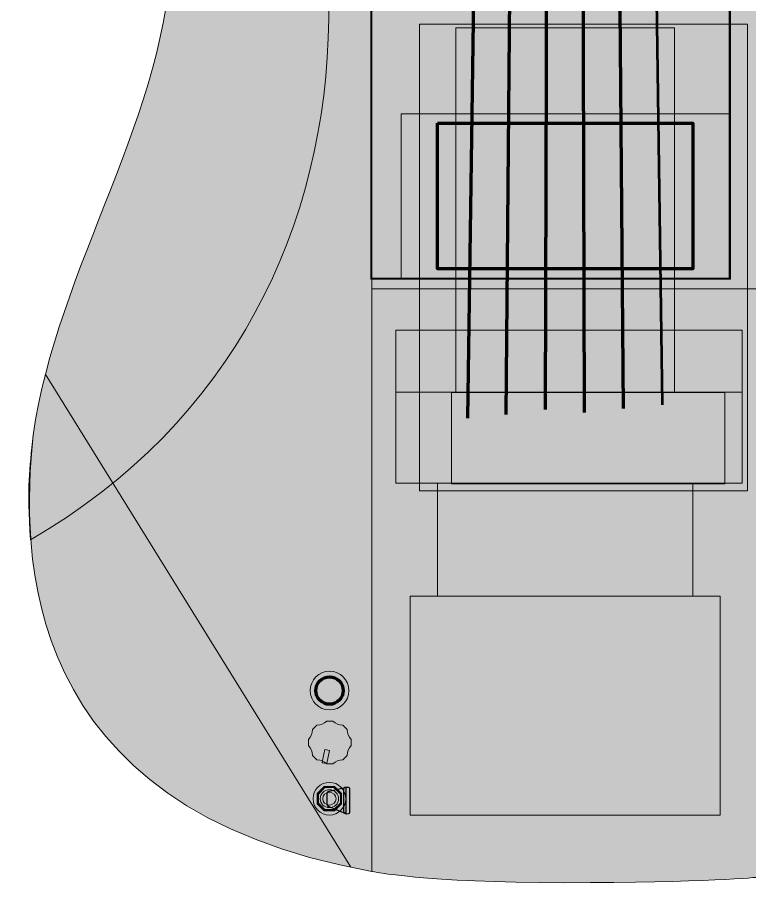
# Model space of a CAD drawing. Header units: millimetres. Extents: x -277 to 25, y -714 to 236.
# Drawn here: x -277.3 to -76.4, y -713.6 to -476.2 of the extents above; entities that cross this region are included whole.
import ezdxf

# ---------------------------------------------------------------- set-up
doc = ezdxf.new("R2010")
doc.units = ezdxf.units.MM
doc.header["$MEASUREMENT"] = 0
doc.layers.add('finished guitar', color=7, linetype='Continuous')

# ---------------------------------------------------------------- blocks, each defined once
blk = doc.blocks.new('block 4')
at = {"layer": 'finished guitar', "true_color": 0x000033}
blk.add_hatch(color=178, dxfattribs=at).paths.add_polyline_path([(-77.02, -606.14), (-167.02, -606.14), (-167.02, -478.14), (-77.02, -478.14)])
at = {"layer": 'finished guitar', "true_color": 0x031ca6}
blk.add_hatch(color=164, dxfattribs=at).paths.add_polyline_path([(-97.02, -579.14), (-157.02, -579.14), (-157.02, -479.14), (-97.02, -479.14)])
at = {"layer": 'finished guitar', "true_color": 0x000000}
blk.add_hatch(color=178, dxfattribs=at).paths.add_polyline_path([(-158.24, -579.14), (-83.24, -579.14), (-83.24, -604.14), (-158.24, -604.14)])
at = {"layer": 'finished guitar', "lineweight": 0}
for points in [[(-77.02, -606.14), (-167.02, -606.14), (-167.02, -478.14), (-77.02, -478.14), (-77.02, -606.14)], [(-97.02, -579.14), (-157.02, -579.14), (-157.02, -479.14), (-97.02, -479.14), (-97.02, -579.14)], [(-158.24, -579.14), (-83.24, -579.14), (-83.24, -604.14), (-158.24, -604.14), (-158.24, -579.14)]]:
    blk.add_lwpolyline(points, dxfattribs=at)
blk = doc.blocks.new('block 5')
at = {"layer": 'finished guitar', "true_color": 0xf23005}
h = blk.add_hatch(color=20, dxfattribs=at)
h.dxf.hatch_style = 2
edge = h.paths.add_edge_path()
edge.add_spline(control_points=[(-99.96, -362.84), (-99.96, -368.75), (-99.96, -366.73), (-99.96, -381.32), (-99.96, -395.91), (-96.1, -404.66), (-92.69, -409.58), (-86.7, -420.31), (-74.02, -425.75), (-74.02, -425.75), (-74.02, -425.75), (-74.02, -712.05), (-74.02, -712.05), (-74.02, -712.05), (-88.18, -713.57), (-127.11, -713.57), (-166.03, -713.57), (-180.02, -710.48), (-180.02, -710.48), (-180.02, -710.48), (-180.02, -381.18), (-180.02, -381.18), (-180.02, -381.18), (-170.44, -382.76), (-161.04, -374.68), (-156.96, -371.12), (-156.45, -369.95), (-154.08, -362.84)], knot_values=[0, 0, 0, 0, 0.352778, 0.352778, 0.352778, 0.705556, 0.705556, 0.705556, 1.058333, 1.058333, 1.058333, 1.411111, 1.411111, 1.411111, 1.763889, 1.763889, 1.763889, 2.116667, 2.116667, 2.116667, 2.469444, 2.469444, 2.469444, 2.822222, 2.822222, 2.822222, 3.175, 3.175, 3.175, 3.175], degree=3, periodic=0)
edge.add_line((-154.08, -362.84), (-99.96, -362.84))
at = {"layer": 'finished guitar', "lineweight": 0}
blk.add_open_spline([(-99.96, -362.84), (-99.96, -368.75), (-99.96, -366.73), (-99.96, -381.32), (-99.96, -395.91), (-96.1, -404.66), (-92.69, -409.58), (-86.7, -420.31), (-74.02, -425.75), (-74.02, -425.75), (-74.02, -425.75), (-74.02, -712.05), (-74.02, -712.05), (-74.02, -712.05), (-88.18, -713.57), (-127.11, -713.57), (-166.03, -713.57), (-180.02, -710.48), (-180.02, -710.48), (-180.02, -710.48), (-180.02, -381.18), (-180.02, -381.18), (-180.02, -381.18), (-170.44, -382.76), (-161.04, -374.68), (-156.96, -371.12), (-156.45, -369.95), (-154.08, -362.84)], degree=3, knots=[0, 0, 0, 0, 1, 1, 1, 2, 2, 2, 3, 3, 3, 4, 4, 4, 5, 5, 5, 6, 6, 6, 7, 7, 7, 8, 8, 8, 9, 9, 9, 9], dxfattribs=at)
blk = doc.blocks.new('block 8')
at = {"layer": 'finished guitar', "true_color": 0xffffff}
blk.add_hatch(color=7, dxfattribs=at).paths.add_polyline_path([(-173.46, -562.03), (-173.46, -579.03), (-78.46, -579.03), (-78.46, -562.03)])
at = {"layer": 'finished guitar', "lineweight": 0}
blk.add_lwpolyline([(-173.46, -562.03), (-173.46, -579.03), (-78.46, -579.03), (-78.46, -562.03), (-173.46, -562.03)], dxfattribs=at)
blk = doc.blocks.new('block 7')
at = {"layer": 'finished guitar'}
blk.add_blockref('block 8', (0, 0), dxfattribs=at)
blk = doc.blocks.new('block 6')
at = {"layer": 'finished guitar', "true_color": 0x000033}
for points in [[(-78.46, -604.03), (-173.46, -604.03), (-173.46, -562.03), (-78.46, -562.03)], [(-162.02, -635.03), (-162.02, -604.03), (-92.02, -604.03), (-92.02, -635.03)]]:
    blk.add_hatch(color=178, dxfattribs=at).paths.add_polyline_path(points)
at = {"layer": 'finished guitar', "true_color": 0x000000}
blk.add_hatch(color=178, dxfattribs=at).paths.add_polyline_path([(-158.24, -579.14), (-83.24, -579.14), (-83.24, -604.14), (-158.24, -604.14)])
at = {"layer": 'finished guitar', "lineweight": 0}
for points in [[(-78.46, -604.03), (-173.46, -604.03), (-173.46, -562.03), (-78.46, -562.03), (-78.46, -604.03)], [(-158.24, -579.14), (-83.24, -579.14), (-83.24, -604.14), (-158.24, -604.14), (-158.24, -579.14)], [(-162.02, -635.03), (-162.02, -604.03), (-92.02, -604.03), (-92.02, -635.03), (-162.02, -635.03)]]:
    blk.add_lwpolyline(points, dxfattribs=at)
at = {"layer": 'finished guitar'}
blk.add_blockref('block 7', (0, 0), dxfattribs=at)
blk = doc.blocks.new('block 3')
at = {"layer": 'finished guitar', "true_color": 0xf23005}
h = blk.add_hatch(color=20, dxfattribs=at)
h.dxf.hatch_style = 2
h.paths.add_polyline_path([(-180.02, -550.73), (-74.02, -550.73), (-74.02, -425.75), (-180.02, -425.75)])
at = {"layer": 'finished guitar', "lineweight": 0}
blk.add_lwpolyline([(-180.02, -550.73), (-74.02, -550.73), (-74.02, -425.75), (-180.02, -425.75), (-180.02, -550.73)], dxfattribs=at)
at = {"layer": 'finished guitar'}
for name in ['block 5', 'block 4', 'block 6']:
    blk.add_blockref(name, (0, 0), dxfattribs=at)
blk = doc.blocks.new('block 28')
at = {"layer": 'finished guitar', "true_color": 0xffffff}
h = blk.add_hatch(color=7, dxfattribs=at)
h.dxf.hatch_style = 2
h.paths.add_polyline_path([(-81.69, -428.46), (-82.02, -428.46), (-180.02, -428.46), (-180.36, -428.46), (-180.36, -428.8), (-180.36, -547.73), (-180.36, -548.07), (-180.02, -548.07), (-82.02, -548.07), (-81.69, -548.07), (-81.69, -547.73), (-81.69, -428.8)])
h.paths.add_polyline_path([(-82.02, -428.8), (-82.02, -547.73), (-180.02, -547.73), (-180.02, -428.8)])
at = {"layer": 'finished guitar', "true_color": 0xf13005}
blk.add_hatch(color=20, dxfattribs=at).paths.add_polyline_path([(-180.19, -547.9), (-180.19, -428.63), (-81.85, -428.63), (-81.85, -547.9)])
at = {"layer": 'finished guitar', "lineweight": 0}
for points in [[(-81.69, -428.46), (-82.02, -428.46), (-180.02, -428.46), (-180.36, -428.46), (-180.36, -428.8), (-180.36, -547.73), (-180.36, -548.07), (-180.02, -548.07), (-82.02, -548.07), (-81.69, -548.07), (-81.69, -547.73), (-81.69, -428.8), (-81.69, -428.46), (-81.69, -428.46)], [(-180.19, -547.9), (-180.19, -428.63), (-81.85, -428.63), (-81.85, -547.9), (-180.19, -547.9)], [(-82.02, -428.8), (-82.02, -547.73), (-180.02, -547.73), (-180.02, -428.8), (-82.02, -428.8)]]:
    blk.add_lwpolyline(points, dxfattribs=at)
blk = doc.blocks.new('block 30')
at = {"layer": 'finished guitar', "true_color": 0x031ca6}
h = blk.add_hatch(color=164, dxfattribs=at)
edge = h.paths.add_edge_path()
edge.add_spline(control_points=[(-233.4, -290.18), (-233.52, -284.19), (-232.91, -275.4), (-235.27, -275.31), (-246.44, -282.11), (-251.59, -291.04), (-257.39, -311.02), (-270.74, -372.62), (-233.38, -423.8), (-235.22, -456.98), (-235.27, -501.66), (-266.62, -545.06), (-272.94, -590.86), (-276.31, -622.74), (-277.3, -693.18), (-180.02, -710.48), (-180.02, -710.48), (-180.02, -381.18), (-180.02, -381.18), (-203.68, -381.18), (-231.81, -355.69), (-233.4, -290.18)], knot_values=[0, 0, 0, 0, 1, 1, 1, 2, 2, 2, 3, 3, 3, 4, 4, 4, 5, 5, 5, 6, 6, 6, 7, 7, 7, 7], degree=3, periodic=1)
at = {"layer": 'finished guitar', "lineweight": 0}
blk.add_open_spline([(-233.4, -290.18), (-233.52, -284.19), (-232.91, -275.4), (-235.27, -275.31), (-246.44, -282.11), (-251.59, -291.04), (-257.39, -311.02), (-270.74, -372.62), (-233.38, -423.8), (-235.22, -456.98), (-235.27, -501.66), (-266.62, -545.06), (-272.94, -590.86), (-276.31, -622.74), (-277.3, -693.18), (-180.02, -710.48), (-180.02, -710.48), (-180.02, -381.18), (-180.02, -381.18), (-203.68, -381.18), (-231.81, -355.69), (-233.4, -290.18)], degree=3, knots=[0, 0, 0, 0, 1, 1, 1, 2, 2, 2, 3, 3, 3, 4, 4, 4, 5, 5, 5, 6, 6, 6, 7, 7, 7, 7], dxfattribs=at)
blk = doc.blocks.new('block 29')
at = {"layer": 'finished guitar'}
blk.add_blockref('block 30', (0, 0), dxfattribs=at)
blk = doc.blocks.new('block 31')
at = {"layer": 'finished guitar', "true_color": 0x191919}
for points in [[(-82.02, -473.8), (-172.02, -473.8), (-172.02, -428.8), (-82.02, -428.8)], [(-162.02, -432), (-92.02, -432), (-92.02, -472), (-162.02, -472)], [(-82.02, -547.73), (-172.02, -547.73), (-172.02, -502.73), (-82.02, -502.73)], [(-162.02, -505.23), (-92.02, -505.23), (-92.02, -545.23), (-162.02, -545.23)]]:
    blk.add_hatch(color=179, dxfattribs=at).paths.add_polyline_path(points)
at = {"layer": 'finished guitar', "lineweight": 0}
for points in [[(-82.02, -473.8), (-172.02, -473.8), (-172.02, -428.8), (-82.02, -428.8), (-82.02, -473.8)], [(-82.02, -547.73), (-172.02, -547.73), (-172.02, -502.73), (-82.02, -502.73), (-82.02, -547.73)]]:
    blk.add_lwpolyline(points, dxfattribs=at)
at = {"layer": 'finished guitar', "color": 7, "lineweight": 70, "true_color": 0xffffff}
for points in [[(-162.02, -432), (-92.02, -432), (-92.02, -472), (-162.02, -472), (-162.02, -432)], [(-162.02, -505.23), (-92.02, -505.23), (-92.02, -545.23), (-162.02, -545.23), (-162.02, -505.23)]]:
    blk.add_lwpolyline(points, dxfattribs=at)
blk = doc.blocks.new('block 27')
at = {"layer": 'finished guitar', "true_color": 0xf13005}
h = blk.add_hatch(color=20, dxfattribs=at)
edge = h.paths.add_edge_path()
edge.add_spline(control_points=[(-259.15, -321.14), (-266.88, -381.71), (-233.54, -426.73), (-235.22, -456.98), (-235.27, -501.66), (-266.62, -545.06), (-272.94, -590.86), (-273.95, -600.44), (-274.61, -604.6), (-273.68, -619.53), (-162.02, -554.98), (-172.02, -402.58), (-259.15, -321.14)], knot_values=[0, 0, 0, 0, 1, 1, 1, 2, 2, 2, 3, 3, 3, 4, 4, 4, 4], degree=3, periodic=1)
at = {"layer": 'finished guitar', "color": 7, "lineweight": 18, "true_color": 0xffffff}
blk.add_lwpolyline([(-269.7, -573.98), (-185.85, -709.35)], dxfattribs=at)
at = {"layer": 'finished guitar', "lineweight": 0}
blk.add_open_spline([(-259.15, -321.14), (-266.88, -381.71), (-233.54, -426.73), (-235.22, -456.98), (-235.27, -501.66), (-266.62, -545.06), (-272.94, -590.86), (-273.95, -600.44), (-274.61, -604.6), (-273.68, -619.53), (-162.02, -554.98), (-172.02, -402.58), (-259.15, -321.14)], degree=3, knots=[0, 0, 0, 0, 1, 1, 1, 2, 2, 2, 3, 3, 3, 4, 4, 4, 4], dxfattribs=at)
at = {"layer": 'finished guitar'}
for name in ['block 29', 'block 28', 'block 31']:
    blk.add_blockref(name, (0, 0), dxfattribs=at)
blk = doc.blocks.new('block 39')
at = {"layer": 'finished guitar', "true_color": 0x020000}
h = blk.add_hatch(color=178, dxfattribs=at)
h.dxf.hatch_style = 2
h.paths.add_polyline_path([(-84.52, -695.03), (-169.52, -695.03), (-169.52, -635.03), (-84.52, -635.03)])
at = {"layer": 'finished guitar', "lineweight": 0}
blk.add_lwpolyline([(-84.52, -695.03), (-169.52, -695.03), (-169.52, -635.03), (-84.52, -635.03), (-84.52, -695.03)], dxfattribs=at)
blk = doc.blocks.new('block 38')
at = {"layer": 'finished guitar'}
blk.add_blockref('block 39', (0, 0), dxfattribs=at)
blk = doc.blocks.new('block 41')
at = {"layer": 'finished guitar', "true_color": 0x191919}
h = blk.add_hatch(color=179, dxfattribs=at)
edge = h.paths.add_edge_path()
edge.add_spline(control_points=[(-190.71, -669.24), (-190.71, -669.24), (-192.42, -669.24), (-192.42, -669.24), (-193.13, -669.95), (-194.1, -670.36), (-195.11, -670.36), (-195.11, -670.36), (-196.32, -671.56), (-196.32, -671.56), (-196.32, -672.57), (-196.72, -673.54), (-197.43, -674.26), (-197.43, -674.26), (-197.43, -675.96), (-197.43, -675.96), (-196.72, -676.68), (-196.32, -677.64), (-196.32, -678.66), (-196.32, -678.66), (-195.11, -679.86), (-195.11, -679.86), (-194.1, -679.86), (-193.13, -680.26), (-192.42, -680.98), (-192.42, -680.98), (-190.71, -680.98), (-190.71, -680.98), (-190, -680.26), (-189.03, -679.86), (-188.02, -679.86), (-188.02, -679.86), (-186.81, -678.66), (-186.81, -678.66), (-186.81, -677.64), (-186.41, -676.68), (-185.69, -675.96), (-185.69, -675.96), (-185.69, -674.26), (-185.69, -674.26), (-186.41, -673.54), (-186.81, -672.57), (-186.81, -671.56), (-186.81, -671.56), (-188.02, -670.36), (-188.02, -670.36), (-189.03, -670.36), (-190, -669.95), (-190.71, -669.24)], knot_values=[0, 0, 0, 0, 1, 1, 1, 2, 2, 2, 3, 3, 3, 4, 4, 4, 5, 5, 5, 6, 6, 6, 7, 7, 7, 8, 8, 8, 9, 9, 9, 10, 10, 10, 11, 11, 11, 12, 12, 12, 13, 13, 13, 14, 14, 14, 15, 15, 15, 16, 16, 16, 16], degree=3, periodic=1)
at = {"layer": 'finished guitar', "true_color": 0x000000}
h = blk.add_hatch(color=178, dxfattribs=at)
edge = h.paths.add_edge_path()
edge.add_spline(control_points=[(-192.97, -677.08), (-192.97, -677.08), (-193.68, -680.52), (-193.68, -680.52), (-193.7, -680.61), (-193.64, -680.7), (-193.55, -680.72), (-193.55, -680.72), (-192.55, -680.92), (-192.55, -680.92), (-192.47, -680.94), (-192.39, -680.89), (-192.37, -680.81), (-192.37, -680.81), (-191.66, -677.35), (-191.66, -677.35), (-191.66, -677.35), (-192.97, -677.08), (-192.97, -677.08)], knot_values=[0, 0, 0, 0, 1, 1, 1, 2, 2, 2, 3, 3, 3, 4, 4, 4, 5, 5, 5, 6, 6, 6, 6], degree=3, periodic=1)
at = {"layer": 'finished guitar', "lineweight": 0}
for points, knots in [([(-190.71, -669.24), (-190.71, -669.24), (-192.42, -669.24), (-192.42, -669.24), (-193.13, -669.95), (-194.1, -670.36), (-195.11, -670.36), (-195.11, -670.36), (-196.32, -671.56), (-196.32, -671.56), (-196.32, -672.57), (-196.72, -673.54), (-197.43, -674.26), (-197.43, -674.26), (-197.43, -675.96), (-197.43, -675.96), (-196.72, -676.68), (-196.32, -677.64), (-196.32, -678.66), (-196.32, -678.66), (-195.11, -679.86), (-195.11, -679.86), (-194.1, -679.86), (-193.13, -680.26), (-192.42, -680.98), (-192.42, -680.98), (-190.71, -680.98), (-190.71, -680.98), (-190, -680.26), (-189.03, -679.86), (-188.02, -679.86), (-188.02, -679.86), (-186.81, -678.66), (-186.81, -678.66), (-186.81, -677.64), (-186.41, -676.68), (-185.69, -675.96), (-185.69, -675.96), (-185.69, -674.26), (-185.69, -674.26), (-186.41, -673.54), (-186.81, -672.57), (-186.81, -671.56), (-186.81, -671.56), (-188.02, -670.36), (-188.02, -670.36), (-189.03, -670.36), (-190, -669.95), (-190.71, -669.24)], [0, 0, 0, 0, 1, 1, 1, 2, 2, 2, 3, 3, 3, 4, 4, 4, 5, 5, 5, 6, 6, 6, 7, 7, 7, 8, 8, 8, 9, 9, 9, 10, 10, 10, 11, 11, 11, 12, 12, 12, 13, 13, 13, 14, 14, 14, 15, 15, 15, 16, 16, 16, 16]), ([(-192.97, -677.08), (-192.97, -677.08), (-193.68, -680.52), (-193.68, -680.52), (-193.7, -680.61), (-193.64, -680.7), (-193.55, -680.72), (-193.55, -680.72), (-192.55, -680.92), (-192.55, -680.92), (-192.47, -680.94), (-192.39, -680.89), (-192.37, -680.81), (-192.37, -680.81), (-191.66, -677.35), (-191.66, -677.35), (-191.66, -677.35), (-192.97, -677.08), (-192.97, -677.08)], [0, 0, 0, 0, 1, 1, 1, 2, 2, 2, 3, 3, 3, 4, 4, 4, 5, 5, 5, 6, 6, 6, 6])]:
    blk.add_open_spline(points, degree=3, knots=knots, dxfattribs=at)
blk = doc.blocks.new('block 42')
at = {"layer": 'finished guitar', "true_color": 0x191919}
h = blk.add_hatch(color=179, dxfattribs=at)
edge = h.paths.add_edge_path()
edge.add_spline(control_points=[(-196.96, -660.88), (-196.96, -663.81), (-194.59, -666.18), (-191.66, -666.18), (-188.73, -666.18), (-186.35, -663.81), (-186.35, -660.88), (-186.35, -657.95), (-188.73, -655.57), (-191.66, -655.57), (-194.59, -655.57), (-196.96, -657.95), (-196.96, -660.88)], knot_values=[0, 0, 0, 0, 1, 1, 1, 2, 2, 2, 3, 3, 3, 4, 4, 4, 4], degree=3, periodic=1)
h = blk.add_hatch(color=179, dxfattribs=at)
edge = h.paths.add_edge_path()
edge.add_spline(control_points=[(-195.43, -660.88), (-195.43, -662.96), (-193.74, -664.65), (-191.66, -664.65), (-189.58, -664.65), (-187.89, -662.96), (-187.89, -660.88), (-187.89, -658.8), (-189.58, -657.11), (-191.66, -657.11), (-193.74, -657.11), (-195.43, -658.8), (-195.43, -660.88)], knot_values=[0, 0, 0, 0, 1, 1, 1, 2, 2, 2, 3, 3, 3, 4, 4, 4, 4], degree=3, periodic=1)
at = {"layer": 'finished guitar', "lineweight": 0}
blk.add_open_spline([(-196.96, -660.88), (-196.96, -663.81), (-194.59, -666.18), (-191.66, -666.18), (-188.73, -666.18), (-186.35, -663.81), (-186.35, -660.88), (-186.35, -657.95), (-188.73, -655.57), (-191.66, -655.57), (-194.59, -655.57), (-196.96, -657.95), (-196.96, -660.88)], degree=3, knots=[0, 0, 0, 0, 1, 1, 1, 2, 2, 2, 3, 3, 3, 4, 4, 4, 4], dxfattribs=at)
at = {"layer": 'finished guitar', "color": 7, "lineweight": 70, "true_color": 0xffffff}
blk.add_open_spline([(-195.43, -660.88), (-195.43, -662.96), (-193.74, -664.65), (-191.66, -664.65), (-189.58, -664.65), (-187.89, -662.96), (-187.89, -660.88), (-187.89, -658.8), (-189.58, -657.11), (-191.66, -657.11), (-193.74, -657.11), (-195.43, -658.8), (-195.43, -660.88)], degree=3, knots=[0, 0, 0, 0, 1, 1, 1, 2, 2, 2, 3, 3, 3, 4, 4, 4, 4], dxfattribs=at)
blk = doc.blocks.new('block 44')
at = {"layer": 'finished guitar', "true_color": 0xffffff}
h = blk.add_hatch(color=7, dxfattribs=at)
h.dxf.hatch_style = 2
h.paths.add_polyline_path([(-190.3, -687.15), (-190.45, -687.15), (-192.94, -687.15), (-193.09, -687.15), (-193.19, -687.25), (-194.96, -689.01), (-195.06, -689.12), (-195.06, -689.26), (-195.06, -691.76), (-195.06, -691.9), (-194.96, -692.01), (-193.19, -693.77), (-193.09, -693.87), (-192.94, -693.87), (-190.45, -693.87), (-190.3, -693.87), (-190.2, -693.77), (-188.44, -692.01), (-188.33, -691.9), (-188.33, -691.76), (-188.33, -689.26), (-188.33, -689.12), (-188.44, -689.01), (-190.2, -687.25)])
h.paths.add_polyline_path([(-190.45, -687.5), (-188.69, -689.26), (-188.69, -691.76), (-190.45, -693.52), (-192.94, -693.52), (-194.71, -691.76), (-194.71, -689.26), (-192.94, -687.5)])
at = {"layer": 'finished guitar', "true_color": 0xcc0000}
blk.add_hatch(color=12, dxfattribs=at).paths.add_polyline_path([(-193.02, -693.7), (-194.88, -691.83), (-194.88, -689.19), (-193.02, -687.32), (-190.38, -687.32), (-188.51, -689.19), (-188.51, -691.83), (-190.38, -693.7)])
at = {"layer": 'finished guitar', "lineweight": 0}
for points in [[(-190.3, -687.15), (-190.45, -687.15), (-192.94, -687.15), (-193.09, -687.15), (-193.19, -687.25), (-194.96, -689.01), (-195.06, -689.12), (-195.06, -689.26), (-195.06, -691.76), (-195.06, -691.9), (-194.96, -692.01), (-193.19, -693.77), (-193.09, -693.87), (-192.94, -693.87), (-190.45, -693.87), (-190.3, -693.87), (-190.2, -693.77), (-188.44, -692.01), (-188.33, -691.9), (-188.33, -691.76), (-188.33, -689.26), (-188.33, -689.12), (-188.44, -689.01), (-190.2, -687.25), (-190.3, -687.15), (-190.3, -687.15)], [(-193.02, -693.7), (-194.88, -691.83), (-194.88, -689.19), (-193.02, -687.32), (-190.38, -687.32), (-188.51, -689.19), (-188.51, -691.83), (-190.38, -693.7), (-193.02, -693.7)], [(-190.45, -687.5), (-188.69, -689.26), (-188.69, -691.76), (-190.45, -693.52), (-192.94, -693.52), (-194.71, -691.76), (-194.71, -689.26), (-192.94, -687.5), (-190.45, -687.5)]]:
    blk.add_lwpolyline(points, dxfattribs=at)
blk = doc.blocks.new('block 45')
at = {"layer": 'finished guitar', "true_color": 0xffffff}
h = blk.add_hatch(color=7, dxfattribs=at)
h.dxf.hatch_style = 2
edge = h.paths.add_edge_path()
edge.add_spline(control_points=[(-187.11, -687.34), (-187.11, -687.34), (-191.34, -688.39), (-191.34, -688.39), (-191.81, -688.47), (-192.4, -688.63), (-192.4, -689.1), (-192.4, -689.1), (-192.4, -691.92), (-192.4, -691.92), (-192.4, -692.63), (-191.86, -692.76), (-191.34, -692.98), (-191.34, -692.98), (-187.11, -694.74), (-187.11, -694.74), (-187.11, -694.74), (-187.11, -687.34), (-187.11, -687.34), (-187.11, -687.34), (-187.11, -687.34), (-187.11, -687.34)], knot_values=[0, 0, 0, 0, 1, 1, 1, 2, 2, 2, 3, 3, 3, 4, 4, 4, 5, 5, 5, 6, 6, 6, 7, 7, 7, 7], degree=3, periodic=1)
edge = h.paths.add_edge_path()
edge.add_spline(control_points=[(-187.2, -687.45), (-187.2, -687.45), (-187.2, -694.61), (-187.2, -694.61), (-187.2, -694.61), (-191.31, -692.9), (-191.31, -692.9), (-191.36, -692.88), (-191.42, -692.86), (-191.47, -692.83), (-191.92, -692.65), (-192.31, -692.5), (-192.31, -691.92), (-192.31, -691.92), (-192.31, -689.1), (-192.31, -689.1), (-192.31, -688.79), (-192.01, -688.59), (-191.32, -688.48), (-191.32, -688.48), (-187.2, -687.45), (-187.2, -687.45)], knot_values=[0, 0, 0, 0, 0.352778, 0.352778, 0.352778, 0.705556, 0.705556, 0.705556, 1.058333, 1.058333, 1.058333, 1.411111, 1.411111, 1.411111, 1.763889, 1.763889, 1.763889, 2.116667, 2.116667, 2.116667, 2.469444, 2.469444, 2.469444, 2.469444], degree=3, periodic=0)
edge.add_line((-187.2, -687.45), (-187.2, -687.45))
at = {"layer": 'finished guitar', "true_color": 0x333333}
h = blk.add_hatch(color=250, dxfattribs=at)
edge = h.paths.add_edge_path()
edge.add_spline(control_points=[(-191.33, -692.94), (-191.33, -692.94), (-191.49, -692.88), (-191.49, -692.88), (-191.95, -692.69), (-192.36, -692.53), (-192.36, -691.92), (-192.36, -691.92), (-192.36, -689.1), (-192.36, -689.1), (-192.36, -688.66), (-191.81, -688.52), (-191.34, -688.44), (-191.34, -688.44), (-187.16, -687.39), (-187.16, -687.39), (-187.16, -687.39), (-187.16, -694.68), (-187.16, -694.68), (-187.16, -694.68), (-191.33, -692.94), (-191.33, -692.94)], knot_values=[0, 0, 0, 0, 1, 1, 1, 2, 2, 2, 3, 3, 3, 4, 4, 4, 5, 5, 5, 6, 6, 6, 7, 7, 7, 7], degree=3, periodic=1)
at = {"layer": 'finished guitar', "lineweight": 0}
for points in [[(-187.11, -687.34), (-187.11, -687.34), (-191.34, -688.39), (-191.34, -688.39), (-191.81, -688.47), (-192.4, -688.63), (-192.4, -689.1), (-192.4, -689.1), (-192.4, -691.92), (-192.4, -691.92), (-192.4, -692.63), (-191.86, -692.76), (-191.34, -692.98), (-191.34, -692.98), (-187.11, -694.74), (-187.11, -694.74), (-187.11, -694.74), (-187.11, -687.34), (-187.11, -687.34), (-187.11, -687.34), (-187.11, -687.34), (-187.11, -687.34)], [(-191.33, -692.94), (-191.33, -692.94), (-191.49, -692.88), (-191.49, -692.88), (-191.95, -692.69), (-192.36, -692.53), (-192.36, -691.92), (-192.36, -691.92), (-192.36, -689.1), (-192.36, -689.1), (-192.36, -688.66), (-191.81, -688.52), (-191.34, -688.44), (-191.34, -688.44), (-187.16, -687.39), (-187.16, -687.39), (-187.16, -687.39), (-187.16, -694.68), (-187.16, -694.68), (-187.16, -694.68), (-191.33, -692.94), (-191.33, -692.94)], [(-187.2, -687.45), (-187.2, -687.45), (-187.2, -694.61), (-187.2, -694.61), (-187.2, -694.61), (-191.31, -692.9), (-191.31, -692.9), (-191.36, -692.88), (-191.42, -692.86), (-191.47, -692.83), (-191.92, -692.65), (-192.31, -692.5), (-192.31, -691.92), (-192.31, -691.92), (-192.31, -689.1), (-192.31, -689.1), (-192.31, -688.79), (-192.01, -688.59), (-191.32, -688.48), (-191.32, -688.48), (-187.2, -687.45), (-187.2, -687.45)]]:
    blk.add_open_spline(points, degree=3, knots=[0, 0, 0, 0, 1, 1, 1, 2, 2, 2, 3, 3, 3, 4, 4, 4, 5, 5, 5, 6, 6, 6, 7, 7, 7, 7], dxfattribs=at)
blk = doc.blocks.new('block 46')
at = {"layer": 'finished guitar', "true_color": 0xffffff}
h = blk.add_hatch(color=7, dxfattribs=at)
h.dxf.hatch_style = 2
edge = h.paths.add_edge_path()
edge.add_spline(control_points=[(-187.18, -687.34), (-187.53, -687.34), (-187.82, -687.63), (-187.82, -687.97), (-187.82, -687.97), (-187.82, -693.91), (-187.82, -693.91), (-187.82, -694.37), (-187.45, -694.74), (-186.99, -694.74), (-186.99, -694.74), (-186.99, -694.74), (-186.98, -694.74), (-186.98, -694.74), (-186.41, -694.73), (-186.41, -694.73), (-186.21, -694.73), (-186.05, -694.56), (-186.05, -694.36), (-186.05, -694.36), (-186.05, -687.72), (-186.05, -687.72), (-186.05, -687.52), (-186.21, -687.35), (-186.41, -687.35), (-186.41, -687.35), (-187.18, -687.34), (-187.18, -687.34), (-187.18, -687.34), (-187.18, -687.34), (-187.18, -687.34), (-187.18, -687.34), (-187.18, -687.34), (-187.18, -687.34)], knot_values=[0, 0, 0, 0, 1, 1, 1, 2, 2, 2, 3, 3, 3, 4, 4, 4, 5, 5, 5, 6, 6, 6, 7, 7, 7, 8, 8, 8, 9, 9, 9, 10, 10, 10, 11, 11, 11, 11], degree=3, periodic=1)
edge = h.paths.add_edge_path()
edge.add_spline(control_points=[(-187.18, -687.34), (-187.18, -687.34), (-187.18, -687.43), (-187.18, -687.43), (-187.18, -687.43), (-186.41, -687.44), (-186.41, -687.44), (-186.26, -687.44), (-186.14, -687.57), (-186.14, -687.72), (-186.14, -687.72), (-186.14, -694.36), (-186.14, -694.36), (-186.14, -694.51), (-186.26, -694.64), (-186.41, -694.64), (-186.41, -694.64), (-186.99, -694.65), (-186.99, -694.65), (-187.4, -694.65), (-187.73, -694.32), (-187.73, -693.91), (-187.73, -693.91), (-187.73, -687.97), (-187.73, -687.97), (-187.73, -687.67), (-187.48, -687.43), (-187.18, -687.43), (-187.18, -687.43), (-187.18, -687.34), (-187.18, -687.34)], knot_values=[0, 0, 0, 0, 0.352778, 0.352778, 0.352778, 0.705556, 0.705556, 0.705556, 1.058333, 1.058333, 1.058333, 1.411111, 1.411111, 1.411111, 1.763889, 1.763889, 1.763889, 2.116667, 2.116667, 2.116667, 2.469444, 2.469444, 2.469444, 2.822222, 2.822222, 2.822222, 3.175, 3.175, 3.175, 3.527778, 3.527778, 3.527778, 3.527778], degree=3, periodic=0)
edge.add_line((-187.18, -687.34), (-187.18, -687.34))
at = {"layer": 'finished guitar', "true_color": 0x262626}
h = blk.add_hatch(color=179, dxfattribs=at)
edge = h.paths.add_edge_path()
edge.add_spline(control_points=[(-186.99, -694.69), (-187.42, -694.69), (-187.77, -694.34), (-187.77, -693.91), (-187.77, -693.91), (-187.77, -687.97), (-187.77, -687.97), (-187.77, -687.65), (-187.51, -687.39), (-187.18, -687.39), (-187.18, -687.39), (-186.41, -687.4), (-186.41, -687.4), (-186.24, -687.4), (-186.09, -687.54), (-186.09, -687.72), (-186.09, -687.72), (-186.09, -694.36), (-186.09, -694.36), (-186.09, -694.54), (-186.24, -694.68), (-186.41, -694.68), (-186.41, -694.68), (-186.99, -694.69), (-186.99, -694.69)], knot_values=[0, 0, 0, 0, 1, 1, 1, 2, 2, 2, 3, 3, 3, 4, 4, 4, 5, 5, 5, 6, 6, 6, 7, 7, 7, 8, 8, 8, 8], degree=3, periodic=1)
at = {"layer": 'finished guitar', "lineweight": 0}
for points, knots in [([(-187.18, -687.34), (-187.53, -687.34), (-187.82, -687.63), (-187.82, -687.97), (-187.82, -687.97), (-187.82, -693.91), (-187.82, -693.91), (-187.82, -694.37), (-187.45, -694.74), (-186.99, -694.74), (-186.99, -694.74), (-186.99, -694.74), (-186.98, -694.74), (-186.98, -694.74), (-186.41, -694.73), (-186.41, -694.73), (-186.21, -694.73), (-186.05, -694.56), (-186.05, -694.36), (-186.05, -694.36), (-186.05, -687.72), (-186.05, -687.72), (-186.05, -687.52), (-186.21, -687.35), (-186.41, -687.35), (-186.41, -687.35), (-187.18, -687.34), (-187.18, -687.34), (-187.18, -687.34), (-187.18, -687.34), (-187.18, -687.34), (-187.18, -687.34), (-187.18, -687.34), (-187.18, -687.34)], [0, 0, 0, 0, 1, 1, 1, 2, 2, 2, 3, 3, 3, 4, 4, 4, 5, 5, 5, 6, 6, 6, 7, 7, 7, 8, 8, 8, 9, 9, 9, 10, 10, 10, 11, 11, 11, 11]), ([(-186.99, -694.69), (-187.42, -694.69), (-187.77, -694.34), (-187.77, -693.91), (-187.77, -693.91), (-187.77, -687.97), (-187.77, -687.97), (-187.77, -687.65), (-187.51, -687.39), (-187.18, -687.39), (-187.18, -687.39), (-186.41, -687.4), (-186.41, -687.4), (-186.24, -687.4), (-186.09, -687.54), (-186.09, -687.72), (-186.09, -687.72), (-186.09, -694.36), (-186.09, -694.36), (-186.09, -694.54), (-186.24, -694.68), (-186.41, -694.68), (-186.41, -694.68), (-186.99, -694.69), (-186.99, -694.69)], [0, 0, 0, 0, 1, 1, 1, 2, 2, 2, 3, 3, 3, 4, 4, 4, 5, 5, 5, 6, 6, 6, 7, 7, 7, 8, 8, 8, 8]), ([(-187.18, -687.34), (-187.18, -687.34), (-187.18, -687.43), (-187.18, -687.43), (-187.18, -687.43), (-186.41, -687.44), (-186.41, -687.44), (-186.26, -687.44), (-186.14, -687.57), (-186.14, -687.72), (-186.14, -687.72), (-186.14, -694.36), (-186.14, -694.36), (-186.14, -694.51), (-186.26, -694.64), (-186.41, -694.64), (-186.41, -694.64), (-186.99, -694.65), (-186.99, -694.65), (-187.4, -694.65), (-187.73, -694.32), (-187.73, -693.91), (-187.73, -693.91), (-187.73, -687.97), (-187.73, -687.97), (-187.73, -687.67), (-187.48, -687.43), (-187.18, -687.43), (-187.18, -687.43), (-187.18, -687.34), (-187.18, -687.34)], [0, 0, 0, 0, 1, 1, 1, 2, 2, 2, 3, 3, 3, 4, 4, 4, 5, 5, 5, 6, 6, 6, 7, 7, 7, 8, 8, 8, 9, 9, 9, 10, 10, 10, 10])]:
    blk.add_open_spline(points, degree=3, knots=knots, dxfattribs=at)
blk = doc.blocks.new('block 43')
at = {"layer": 'finished guitar', "true_color": 0x191919}
h = blk.add_hatch(color=179, dxfattribs=at)
edge = h.paths.add_edge_path()
edge.add_spline(control_points=[(-196.19, -690.54), (-196.19, -693.02), (-194.18, -695.03), (-191.7, -695.03), (-189.22, -695.03), (-187.21, -693.02), (-187.21, -690.54), (-187.21, -688.06), (-189.22, -686.05), (-191.7, -686.05), (-194.18, -686.05), (-196.19, -688.06), (-196.19, -690.54)], knot_values=[0, 0, 0, 0, 1, 1, 1, 2, 2, 2, 3, 3, 3, 4, 4, 4, 4], degree=3, periodic=1)
at = {"layer": 'finished guitar', "true_color": 0xffffff}
h = blk.add_hatch(color=7, dxfattribs=at)
edge = h.paths.add_edge_path()
edge.add_spline(control_points=[(-194.23, -690.54), (-194.23, -691.89), (-193.1, -692.98), (-191.7, -692.98), (-190.3, -692.98), (-189.16, -691.89), (-189.16, -690.54), (-189.16, -689.19), (-190.3, -688.09), (-191.7, -688.09), (-193.1, -688.09), (-194.23, -689.19), (-194.23, -690.54)], knot_values=[0, 0, 0, 0, 1, 1, 1, 2, 2, 2, 3, 3, 3, 4, 4, 4, 4], degree=3, periodic=1)
at = {"layer": 'finished guitar', "true_color": 0x333333}
h = blk.add_hatch(color=250, dxfattribs=at)
edge = h.paths.add_edge_path()
edge.add_spline(control_points=[(-193.53, -690.54), (-193.53, -691.51), (-192.71, -692.3), (-191.7, -692.3), (-190.69, -692.3), (-189.87, -691.51), (-189.87, -690.54), (-189.87, -689.56), (-190.69, -688.77), (-191.7, -688.77), (-192.71, -688.77), (-193.53, -689.56), (-193.53, -690.54)], knot_values=[0, 0, 0, 0, 1, 1, 1, 2, 2, 2, 3, 3, 3, 4, 4, 4, 4], degree=3, periodic=1)
at = {"layer": 'finished guitar', "lineweight": 0}
for points in [[(-196.19, -690.54), (-196.19, -693.02), (-194.18, -695.03), (-191.7, -695.03), (-189.22, -695.03), (-187.21, -693.02), (-187.21, -690.54), (-187.21, -688.06), (-189.22, -686.05), (-191.7, -686.05), (-194.18, -686.05), (-196.19, -688.06), (-196.19, -690.54)], [(-194.23, -690.54), (-194.23, -691.89), (-193.1, -692.98), (-191.7, -692.98), (-190.3, -692.98), (-189.16, -691.89), (-189.16, -690.54), (-189.16, -689.19), (-190.3, -688.09), (-191.7, -688.09), (-193.1, -688.09), (-194.23, -689.19), (-194.23, -690.54)], [(-193.53, -690.54), (-193.53, -691.51), (-192.71, -692.3), (-191.7, -692.3), (-190.69, -692.3), (-189.87, -691.51), (-189.87, -690.54), (-189.87, -689.56), (-190.69, -688.77), (-191.7, -688.77), (-192.71, -688.77), (-193.53, -689.56), (-193.53, -690.54)]]:
    blk.add_open_spline(points, degree=3, knots=[0, 0, 0, 0, 1, 1, 1, 2, 2, 2, 3, 3, 3, 4, 4, 4, 4], dxfattribs=at)
at = {"layer": 'finished guitar'}
for name in ['block 44', 'block 45', 'block 46']:
    blk.add_blockref(name, (0, 0), dxfattribs=at)
blk = doc.blocks.new('block 40')
at = {"layer": 'finished guitar'}
for name in ['block 42', 'block 41', 'block 43']:
    blk.add_blockref(name, (0, 0), dxfattribs=at)
blk = doc.blocks.new('block 37')
at = {"layer": 'finished guitar'}
for name in ['block 38', 'block 40']:
    blk.add_blockref(name, (0, 0), dxfattribs=at)
blk = doc.blocks.new('block 70')
at = {"layer": 'finished guitar', "color": 250, "lineweight": 53, "true_color": 0x333333}
blk.add_lwpolyline([(-100.3, -582.53), (-109.52, 77.04), (-89.26, 196.95)], dxfattribs=at)
at = {"layer": 'finished guitar', "color": 250, "lineweight": 70, "true_color": 0x333333}
blk.add_lwpolyline([(-111.06, -583.53), (-116.52, 77.04), (-102.15, 181.07)], dxfattribs=at)
at = {"layer": 'finished guitar', "color": 250, "lineweight": 100, "true_color": 0x333333}
blk.add_lwpolyline([(-121.7, -584.62), (-123.52, 77.04), (-114.61, 166.5)], dxfattribs=at)
at = {"layer": 'finished guitar', "color": 250, "lineweight": 120, "true_color": 0x333333}
for points in [[(-132.4, -583.78), (-130.52, 77.04), (-127.75, 150.74)], [(-143.22, -585.2), (-137.52, 63.04), (-137.52, 77.04), (-140.35, 135.78)]]:
    blk.add_lwpolyline(points, dxfattribs=at)
at = {"layer": 'finished guitar', "color": 250, "lineweight": 140, "true_color": 0x333333}
blk.add_lwpolyline([(-153.73, -586.15), (-144.52, 61.04), (-144.52, 77.04), (-153.68, 120.07)], dxfattribs=at)
blk = doc.blocks.new('block 69')
at = {"layer": 'finished guitar'}
blk.add_blockref('block 70', (0, 0), dxfattribs=at)
blk = doc.blocks.new('block 2')
at = {"layer": 'finished guitar'}
for name in ['block 69', 'block 27', 'block 3', 'block 37']:
    blk.add_blockref(name, (0, 0), dxfattribs=at)

msp = doc.modelspace()

# ---------------------------------------------------------------- block references
at = {"layer": 'finished guitar'}
msp.add_blockref('block 2', (0, 0), dxfattribs=at)

doc.saveas('drawing.dxf')
